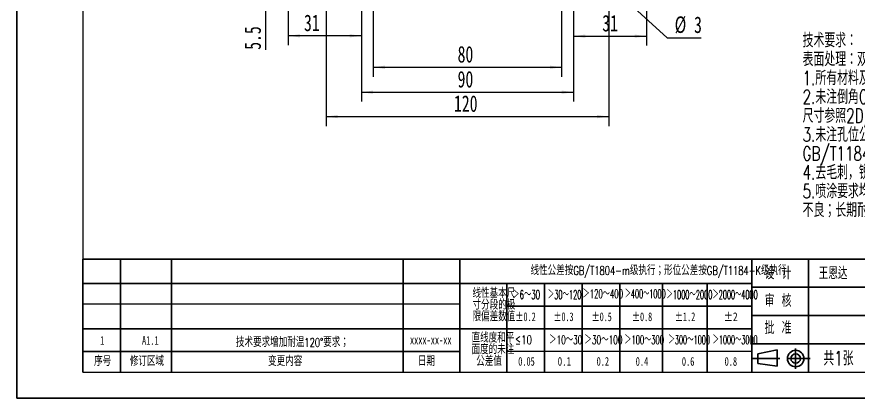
# Model space of a CAD drawing. Header units: millimetres. Extents: x 0 to 515, y -34 to 231.
# Drawn here: x 0.2 to 178.9, y 0 to 80.8 of the extents above; entities that cross this region are included whole.
import ezdxf

# ---------------------------------------------------------------- set-up
doc = ezdxf.new("R2010")
doc.units = ezdxf.units.MM
doc.layers.add('FORMAT', color=7, linetype='Continuous', lineweight=35)
for name, color, linetype in [('标注层', 6, 'Continuous'), ('细实线层', 250, 'Continuous'), ('轮廓实线层', 7, 'Continuous')]:
    doc.layers.add(name, color=color, linetype=linetype)
doc.styles.add('SLDTEXTSTYLE0', font='TXT', dxfattribs={"width": 0.7, "bigfont": 'bigfont'})
doc.styles.add('SLDTEXTSTYLE1', font='TXT', dxfattribs={"width": 0.7})
doc.styles.add('SLDTEXTSTYLE10', font='TXT', dxfattribs={"width": 0.569954, "bigfont": 'bigfont'})
doc.styles.add('SLDTEXTSTYLE11', font='TXT', dxfattribs={"width": 0.542825, "bigfont": 'bigfont'})
doc.styles.add('SLDTEXTSTYLE12', font='TXT', dxfattribs={"width": 0.607411, "bigfont": 'bigfont'})
doc.styles.add('SLDTEXTSTYLE13', font='TXT', dxfattribs={"width": 0.494457, "bigfont": 'bigfont'})
doc.styles.add('SLDTEXTSTYLE14', font='TXT', dxfattribs={"width": 0.523419, "bigfont": 'bigfont'})
doc.styles.add('SLDTEXTSTYLE15', font='TXT', dxfattribs={"width": 0.677411})
doc.styles.add('SLDTEXTSTYLE16', font='TXT', dxfattribs={"width": 0.616681})
doc.styles.add('SLDTEXTSTYLE17', font='TXT', dxfattribs={"width": 0.592279})
doc.styles.add('SLDTEXTSTYLE18', font='TXT', dxfattribs={"width": 0.633851})
doc.styles.add('SLDTEXTSTYLE19', font='TXT', dxfattribs={"width": 0.751649})
doc.styles.add('SLDTEXTSTYLE20', font='TXT', dxfattribs={"width": 0.672854})
doc.styles.add('SLDTEXTSTYLE21', font='TXT', dxfattribs={"width": 0.604873})
doc.styles.add('SLDTEXTSTYLE22', font='TXT', dxfattribs={"width": 0.692137})
doc.styles.add('SLDTEXTSTYLE23', font='TXT', dxfattribs={"width": 0.516181, "bigfont": 'bigfont'})
doc.styles.add('SLDTEXTSTYLE24', font='TXT', dxfattribs={"width": 0.786906})
doc.styles.add('SLDTEXTSTYLE25', font='TXT', dxfattribs={"width": 0.513075, "bigfont": 'bigfont'})
doc.styles.add('SLDTEXTSTYLE3', font='TXT', dxfattribs={"width": 0.633333, "bigfont": 'bigfont'})
doc.styles.add('SLDTEXTSTYLE4', font='TXT', dxfattribs={"width": 0.589499, "bigfont": 'bigfont'})
doc.styles.add('SLDTEXTSTYLE5', font='TXT', dxfattribs={"width": 0.526455, "bigfont": 'bigfont'})
doc.styles.add('SLDTEXTSTYLE6', font='TXT', dxfattribs={"width": 0.583287, "bigfont": 'bigfont'})
doc.styles.add('SLDTEXTSTYLE7', font='TXT', dxfattribs={"width": 0.632085})
doc.styles.add('SLDTEXTSTYLE8', font='TXT', dxfattribs={"width": 0.735068, "bigfont": 'bigfont'})
doc.styles.add('SLDTEXTSTYLE9', font='TXT', dxfattribs={"width": 0.615255, "bigfont": 'bigfont'})
doc.dimstyles.new('SLDDIMSTYLE3', dxfattribs={"dimtxt": 3.5, "dimasz": 2.5, "dimexe": 0, "dimexo": 0.0625, "dimgap": 0.875, "dimtad": 2, "dimlfac": 2, "dimrnd": 1e-09, "dimzin": 12, "dimdsep": 46, "dimtxsty": 'SLDTEXTSTYLE1', "dimsah": 1, "dimcen": 0.09, "dimadec": 0, "dimazin": 3, "dimtfac": 1, "dimtofl": 0, "dimtmove": 0, "dimatfit": 3, "dimfxl": 0, "dimfrac": 2, "dimtolj": 1, "dimtzin": 12, "dimarcsym": 0})
doc.dimstyles.new('SLDDIMSTYLE4', dxfattribs={"dimtxt": 3.5, "dimasz": 2.5, "dimexe": 0, "dimexo": 0.0625, "dimgap": 0.875, "dimtad": 2, "dimlfac": 2, "dimrnd": 1e-09, "dimzin": 12, "dimdsep": 46, "dimtxsty": 'SLDTEXTSTYLE1', "dimsah": 1, "dimcen": 0.09, "dimadec": 0, "dimazin": 3, "dimtfac": 1, "dimtmove": 0, "dimatfit": 0, "dimfxl": 0, "dimfrac": 2, "dimtolj": 1, "dimtzin": 12, "dimarcsym": 0})
doc.dimstyles.new('SLDDIMSTYLE5', dxfattribs={"dimtxt": 3.5, "dimasz": 2.5, "dimexe": 0, "dimexo": 0.0625, "dimgap": 0.875, "dimtad": 0, "dimtih": 1, "dimtoh": 1, "dimlfac": 2, "dimrnd": 1e-09, "dimzin": 12, "dimdsep": 46, "dimtxsty": 'SLDTEXTSTYLE1', "dimblk1": 'NONE', "dimsah": 1, "dimcen": 0, "dimadec": 0, "dimazin": 3, "dimtfac": 1, "dimtmove": 0, "dimatfit": 3, "dimldrblk": 'NONE', "dimfxl": 0, "dimfrac": 2, "dimtolj": 1, "dimtzin": 12, "dimarcsym": 0})

# ---------------------------------------------------------------- blocks, each defined once
blk = doc.blocks.new('SW_NOTE_0_7')
at = {"layer": 'FORMAT', "color": 0, "char_height": 3, "attachment_point": 1, "style": 'SLDTEXTSTYLE0'}
for s, insert in [('技术要求：', (0, 3.87)), ('表面处理：双面喷涂黑色PEI粉末，双面白色丝印；', (0, -0.13)), ('1.所有材料及相关加工工艺符合“ROHS”要求；', (0, -4.13)), ('2.未注倒角C0.2，未注圆角R0.2，带*尺寸为重要管控尺寸，带()尺寸为参考尺寸，未注', (0, -8.13)), ('尺寸参照2D/3D图档；', (0, -12.13)), ('3.未注孔位公差按±0.1管控，未注线性公差按GB/T1804-m级执行；形位公差按', (0, -16.13)), ('GB/T1184-K级执行；', (0, -20.13)), ('4.去毛刺，锐角倒钝，工件表面防止刮花、变形、生锈、色差等不良；', (0, -24.13)), ('5.喷涂要求均匀1，无明显色差，涂层无脱落，印刷内容清晰可见，印刷无缺印、模糊等', (0, -28.13)), ('不良；长期耐温120°，无明显脱落；', (0, -32.13))]:
    blk.add_mtext(s, dxfattribs=dict(at, insert=insert))
blk = doc.blocks.new('SW_NOTE_0_13')
at = {"layer": 'FORMAT', "color": 0, "char_height": 1.852, "attachment_point": 2, "style": 'SLDTEXTSTYLE0'}
for s, insert in [('线性基本尺', (6.37, 2.39)), ('寸分段的极', (6.37, -0.08)), ('限偏差数值', (6.37, -2.55))]:
    blk.add_mtext(s, dxfattribs=dict(at, insert=insert))
blk = doc.blocks.new('SW_NOTE_0_14')
at = {"layer": 'FORMAT', "color": 0, "char_height": 1.852, "attachment_point": 2, "style": 'SLDTEXTSTYLE0'}
for s, insert in [('直线度和平', (6.37, 2.39)), ('面度的未注', (6.37, -0.08)), ('公差值', (5.55, -2.55))]:
    blk.add_mtext(s, dxfattribs=dict(at, insert=insert))
blk = doc.blocks.new('_D_4')
at = {"layer": '细实线层'}
for p, q in [((57.8, 84.92), (57.8, 74.79)), ((73.3, 84.92), (73.3, 74.79)), ((73.3, 76.79), (57.8, 76.79))]:
    blk.add_line(p, q, dxfattribs=at)
for points in [[(57.8, 76.79), (60.3, 76.44), (60.3, 77.14)], [(73.3, 76.79), (70.8, 77.14), (70.8, 76.44)]]:
    blk.add_solid(points, dxfattribs=at)
at = {"layer": '细实线层', "insert": (61.12, 81.3), "char_height": 3.5, "attachment_point": 1, "style": 'SLDTEXTSTYLE1'}
blk.add_mtext('31', dxfattribs=at)
blk = doc.blocks.new('_D_5')
at = {"layer": '细实线层'}
for p, q in [((75.8, 89.92), (75.8, 68.12)), ((115.8, 89.92), (115.8, 68.12)), ((75.8, 70.12), (115.8, 70.12))]:
    blk.add_line(p, q, dxfattribs=at)
for points in [[(75.8, 70.12), (78.3, 69.77), (78.3, 70.47)], [(115.8, 70.12), (113.3, 70.47), (113.3, 69.77)]]:
    blk.add_solid(points, dxfattribs=at)
at = {"layer": '细实线层', "insert": (93.72, 74.63), "char_height": 3.5, "attachment_point": 1, "style": 'SLDTEXTSTYLE1'}
blk.add_mtext('80', dxfattribs=at)
blk = doc.blocks.new('_D_6')
at = {"layer": '细实线层'}
for p, q in [((73.3, 84.92), (73.3, 62.83)), ((118.3, 84.92), (118.3, 62.83)), ((73.3, 64.83), (118.3, 64.83))]:
    blk.add_line(p, q, dxfattribs=at)
for points in [[(73.3, 64.83), (75.8, 64.48), (75.8, 65.18)], [(118.3, 64.83), (115.8, 65.18), (115.8, 64.48)]]:
    blk.add_solid(points, dxfattribs=at)
at = {"layer": '细实线层', "insert": (93.72, 69.34), "char_height": 3.5, "attachment_point": 1, "style": 'SLDTEXTSTYLE1'}
blk.add_mtext('90', dxfattribs=at)
blk = doc.blocks.new('_D_7')
at = {"layer": '细实线层'}
for p, q in [((118.3, 84.92), (118.3, 74.71)), ((133.8, 84.92), (133.8, 74.71)), ((118.3, 76.71), (133.8, 76.71))]:
    blk.add_line(p, q, dxfattribs=at)
for points in [[(118.3, 76.71), (120.8, 76.36), (120.8, 77.06)], [(133.8, 76.71), (131.3, 77.06), (131.3, 76.36)]]:
    blk.add_solid(points, dxfattribs=at)
at = {"layer": '细实线层', "insert": (124.42, 81.22), "char_height": 3.5, "attachment_point": 1, "style": 'SLDTEXTSTYLE1'}
blk.add_mtext('31', dxfattribs=at)
blk = doc.blocks.new('_D_14')
at = {"layer": '细实线层'}
for p, q in [((65.8, 85.67), (65.8, 57.66)), ((125.8, 85.67), (125.8, 57.66)), ((65.8, 59.66), (125.8, 59.66))]:
    blk.add_line(p, q, dxfattribs=at)
for points in [[(65.8, 59.66), (68.3, 59.31), (68.3, 60.01)], [(125.8, 59.66), (123.3, 60.01), (123.3, 59.31)]]:
    blk.add_solid(points, dxfattribs=at)
at = {"layer": '细实线层', "insert": (92.95, 64.17), "char_height": 3.5, "attachment_point": 1, "style": 'SLDTEXTSTYLE1'}
blk.add_mtext('120', dxfattribs=at)
blk = doc.blocks.new('_D_15')
at = {"layer": '细实线层'}
for p, q in [((52.98, 87.67), (52.98, 91.17)), ((63.8, 87.67), (50.98, 87.67)), ((52.98, 87.67), (52.98, 84.92)), ((59.34, 84.92), (50.98, 84.92)), ((52.98, 84.92), (52.98, 73.82))]:
    blk.add_line(p, q, dxfattribs=at)
for points in [[(52.98, 87.67), (53.33, 90.17), (52.63, 90.17)], [(52.98, 84.92), (52.63, 82.42), (53.33, 82.42)]]:
    blk.add_solid(points, dxfattribs=at)
at = {"layer": '细实线层', "insert": (48.47, 73.82), "char_height": 3.5, "attachment_point": 1, "rotation": 90, "style": 'SLDTEXTSTYLE1'}
blk.add_mtext('5.5', dxfattribs=at)
blk = doc.blocks.new('_D_16')
at = {"layer": '标注层'}
for p, q in [((125.24, 88.18), (126.35, 87.17)), ((126.35, 87.17), (138.19, 76.38)), ((138.19, 76.38), (145.43, 76.38))]:
    blk.add_line(p, q, dxfattribs=at)
blk.add_solid([(126.35, 87.17), (127.97, 85.23), (128.44, 85.74)], dxfattribs=at)
at = {"layer": '标注层', "char_height": 3.5, "attachment_point": 1, "style": 'SLDTEXTSTYLE1'}
for s, insert in [('%%c', (139.78, 80.91)), ('3', (143.9, 80.89))]:
    blk.add_mtext(s, dxfattribs=dict(at, insert=insert))
blk = doc.blocks.new('_None')

msp = doc.modelspace()

# ---------------------------------------------------------------- linework, layer by layer
at = {"color": 7, "linetype": 'Continuous', "lineweight": 35}
msp.add_line((94.1856, 14.6297), (14.1856, 14.6297), dxfattribs=at)
at = {"layer": 'FORMAT'}
for p, q in [((0.1856, 209.9508), (0.1856, -0.0492)), ((14.1856, 29.4508), (14.1856, 5.4508)), ((156.1856, 29.4508), (14.1856, 29.4508)), ((22.1766, 29.4508), (22.1766, 5.4508)), ((33.036, 29.4508), (33.036, 5.4508)), ((82.1998, 29.4508), (82.1998, 5.4508)), ((94.1856, 5.4508), (94.1856, 29.4508)), ((156.1856, 29.4508), (156.1856, 5.4508)), ((168.1856, 29.4508), (156.1856, 29.4508)), ((156.1856, 29.4508), (251.6856, 29.4508)), ((156.1856, 29.4508), (156.1856, 5.4508)), ((168.1856, 29.4508), (168.1856, 5.4508)), ((156.1856, 24.2297), (14.1856, 24.2297)), ((104.1856, 5.4508), (104.1856, 24.2297)), ((112.1856, 24.2297), (112.1856, 5.4508)), ((120.1856, 5.4508), (120.1856, 24.2297)), ((128.1856, 5.4508), (128.1856, 24.2297)), ((137.1856, 5.4508), (137.1856, 24.2297)), ((146.6856, 24.2297), (146.6856, 5.4508)), ((196.1856, 23.4508), (156.1856, 23.4508)), ((104.1856, 19.4297), (156.1856, 19.4297)), ((156.1856, 17.4508), (291.1856, 17.4508)), ((94.1856, 14.6297), (156.1856, 14.6297)), ((196.1856, 11.4508), (156.1856, 11.4508)), ((94.1856, 9.8297), (14.1856, 9.8297)), ((157.4657, 9.3408), (161.5717, 10.2256)), ((157.4657, 9.3408), (157.4657, 7.3107)), ((161.5717, 10.2256), (161.5717, 6.7291)), ((165.4657, 10.4476), (165.4657, 6.1755)), ((162.132, 8.347), (156.1273, 8.347)), ((161.5717, 6.7291), (157.4657, 7.3107)), ((168.548, 8.347), (163.7157, 8.347)), ((0.1856, -0.0492), (297.1856, -0.0492))]:
    msp.add_line(p, q, dxfattribs=at)
at = {"layer": 'FORMAT', "lineweight": 25}
for p, q in [((94.1856, 19.8508), (14.1856, 19.8508)), ((156.1856, 9.8297), (104.1856, 9.8297)), ((14.1856, 5.4508), (91.9906, 5.4508))]:
    msp.add_line(p, q, dxfattribs=at)
at = {"layer": 'FORMAT'}
for radius in [1.75, 1]:
    msp.add_circle((165.4657, 8.347), radius, dxfattribs=at)
at = {"layer": '轮廓实线层'}
for p, q in [((14.1856, 205.4508), (14.1856, 5.4508)), ((14.1856, 5.4508), (291.1856, 5.4508))]:
    msp.add_line(p, q, dxfattribs=at)

# ---------------------------------------------------------------- block references
at = {"layer": 'FORMAT'}
for name, p in [('SW_NOTE_0_7', (166.9419, 73.4793)), ('SW_NOTE_0_13', (95.0551, 20.6941)), ('SW_NOTE_0_14', (94.8475, 11.2307))]:
    msp.add_blockref(name, p, dxfattribs=at)

# ---------------------------------------------------------------- texts
for s, insert, char_height, attachment_point, style in [('线性公差按GB/T1804-m级执行；形位公差按GB/T1184-K级执行', (136.3831, 27.9234), 1.852083, 2, 'SLDTEXTSTYLE0'), ('设 计', (158.893, 27.7982), 2.64583, 1, 'SLDTEXTSTYLE3'), ('王恩达', (170.3548, 27.7982), 2.64583, 1, 'SLDTEXTSTYLE0'), ('＞6～30', (105.3457, 22.8184), 1.85208, 1, 'SLDTEXTSTYLE4'), ('＞30～120', (112.8687, 22.8184), 1.85208, 1, 'SLDTEXTSTYLE5'), ('＞120～400', (120.2405, 22.979), 1.85208, 1, 'SLDTEXTSTYLE6'), ('＞400～1000', (129.208, 22.979), 1.85208, 1, 'SLDTEXTSTYLE13'), ('＞1000～2000', (138.0609, 22.8184), 1.85208, 1, 'SLDTEXTSTYLE14'), ('＞2000～4000', (147.8019, 22.8184), 1.85208, 1, 'SLDTEXTSTYLE23'), ('审 核', (158.8955, 21.9571), 2.64583, 1, 'SLDTEXTSTYLE3'), ('±0.2', (105.9442, 18.1427), 1.85208, 1, 'SLDTEXTSTYLE7'), ('±0.3', (114.0606, 18.1427), 1.85208, 1, 'SLDTEXTSTYLE15'), ('±0.5', (122.1662, 18.1427), 1.85208, 1, 'SLDTEXTSTYLE16'), ('±0.8', (130.7171, 18.1427), 1.85208, 1, 'SLDTEXTSTYLE17'), ('±1.2', (139.7998, 18.1427), 1.85208, 1, 'SLDTEXTSTYLE22'), ('±2', (150.1754, 18.1427), 1.85208, 1, 'SLDTEXTSTYLE24'), ('批 准', (158.8955, 16.2214), 2.64583, 1, 'SLDTEXTSTYLE3'), ('1', (17.8745, 13.1147), 1.8521, 1, 'SLDTEXTSTYLE1'), ('A1.1', (26.7416, 13.1147), 1.85208, 1, 'SLDTEXTSTYLE1'), ('技术要求增加耐温120°要求；', (46.6865, 12.6886), 1.852083, 1, 'SLDTEXTSTYLE0'), ('xxxx-xx-xx', (83.6166, 13.2336), 1.85208, 1, 'SLDTEXTSTYLE1'), ('≤10', (105.8994, 13.2336), 1.85208, 1, 'SLDTEXTSTYLE8'), ('＞10～30', (113.1568, 13.2336), 1.85208, 1, 'SLDTEXTSTYLE12'), ('＞30～100', (120.6328, 13.2336), 1.85208, 1, 'SLDTEXTSTYLE9'), ('＞100～300', (129.1344, 13.2336), 1.85208, 1, 'SLDTEXTSTYLE10'), ('＞300～1000', (138.4253, 13.2336), 1.85208, 1, 'SLDTEXTSTYLE11'), ('＞1000～3000', (147.8431, 13.2336), 1.85208, 1, 'SLDTEXTSTYLE25'), ('共1张', (171.337, 9.8974), 3, 1, 'SLDTEXTSTYLE0'), ('序号', (16.5814, 8.6674), 1.85208, 1, 'SLDTEXTSTYLE0'), ('修订区域', (24.1557, 8.6674), 1.85208, 1, 'SLDTEXTSTYLE0'), ('变更内容', (53.4983, 8.6674), 1.85208, 1, 'SLDTEXTSTYLE0'), ('日期', (85.2975, 8.6674), 1.85208, 1, 'SLDTEXTSTYLE0'), ('0.05', (106.5853, 8.6792), 1.85208, 1, 'SLDTEXTSTYLE18'), ('0.1', (114.9609, 8.6792), 1.85208, 1, 'SLDTEXTSTYLE19'), ('0.2', (123.2299, 8.6792), 1.85208, 1, 'SLDTEXTSTYLE21'), ('0.4', (131.5166, 8.6674), 1.85208, 1, 'SLDTEXTSTYLE20'), ('0.6', (141.3219, 8.6674), 1.85208, 1, 'SLDTEXTSTYLE1'), ('0.8', (150.3932, 8.6674), 1.85208, 1, 'SLDTEXTSTYLE1')]:
    msp.add_mtext(s, dxfattribs=dict(at, insert=insert, char_height=char_height, attachment_point=attachment_point, style=style))

# ---------------------------------------------------------------- dimensions: what is measured, and where the dimension line sits
at = {"layer": '标注层'}
dim = msp.add_diameter_dim_2p(p1=(125.244, 88.1788), p2=(126.3528, 87.1687), dimstyle='SLDDIMSTYLE5', dxfattribs=at)
dim.commit()
dim.dimension.update_dxf_attribs({"geometry": '_D_16', "text_midpoint": (142.6062, 79.0673), "dimtype": 163})
at = {"layer": '细实线层'}
for base, p1, p2, angle, dimstyle, picture, middle in [((52.9829, 84.9237), (63.7984, 87.6737), (59.3435, 84.9237), 90, 'SLDDIMSTYLE4', '_D_15', (52.9829, 76.1212)), ((118.2984, 64.8295), (73.2984, 84.9237), (118.2984, 84.9237), 0, 'SLDDIMSTYLE3', '_D_6', (95.2539, 64.8295))]:
    dim = msp.add_linear_dim(base=base, p1=p1, p2=p2, angle=angle, dimstyle=dimstyle, dxfattribs=at)
    dim.commit()
    dim.dimension.update_dxf_attribs({"geometry": picture, "text_midpoint": middle, "dimtype": 160})
for base, p1, p2, picture, middle in [((115.7984, 70.1212), (75.7984, 89.9237), (115.7984, 89.9237), '_D_5', (95.2539, 70.1212)), ((57.7984, 76.787), (73.2984, 84.9237), (57.7984, 84.9237), '_D_4', (62.6519, 76.787)), ((125.7984, 59.661), (65.7984, 85.6737), (125.7984, 85.6737), '_D_14', (95.2539, 59.661)), ((133.7984, 76.7058), (118.2984, 84.9237), (133.7984, 84.9237), '_D_7', (125.9576, 76.7058))]:
    dim = msp.add_linear_dim(base=base, p1=p1, p2=p2, dimstyle='SLDDIMSTYLE3', dxfattribs=at)
    dim.commit()
    dim.dimension.update_dxf_attribs({"geometry": picture, "text_midpoint": middle, "dimtype": 160})

doc.saveas('drawing.dxf')
